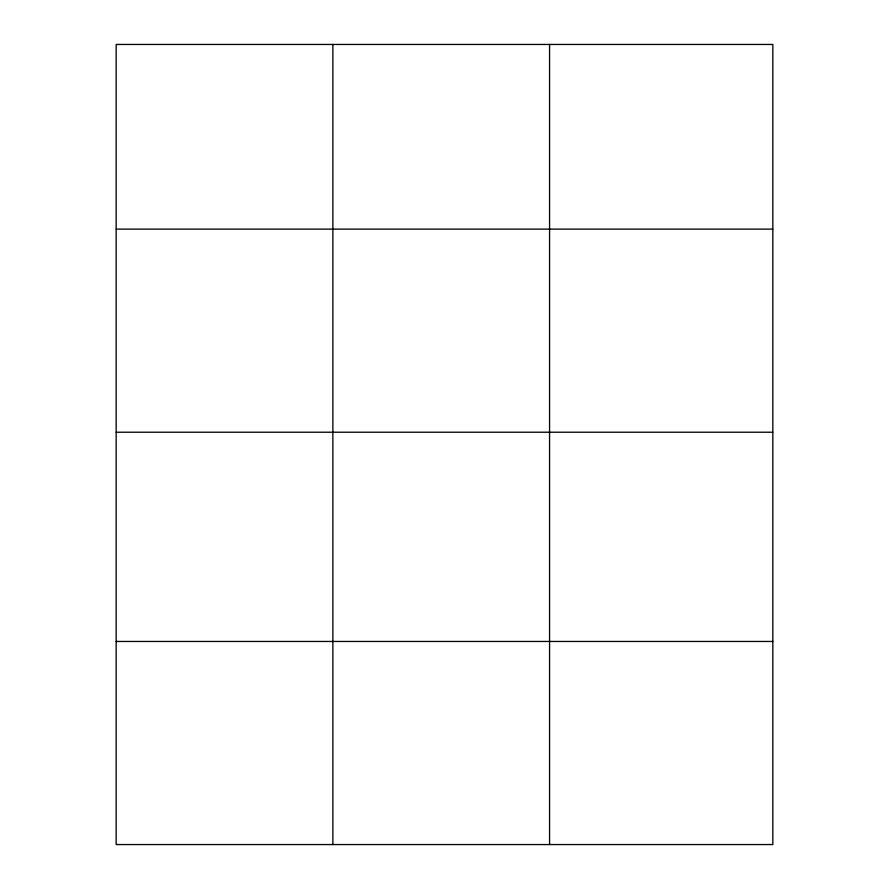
<?xml version="1.0" encoding="UTF-8"?>
<svg xmlns="http://www.w3.org/2000/svg" width="889" height="889" viewBox="0 0 889 889"><rect width="100%" height="100%" fill="white"/><g stroke="black" fill="none" stroke-linecap="round" stroke-linejoin="round"><path stroke-width="1.33" d="M772.83 432.221L772.83 44.45L116.17 44.45L116.17 844.55L772.83 844.55L772.83 432.221L116.17 432.221M116.17 229.129L772.83 229.129M116.17 641.458L772.83 641.458M549.569 44.45L549.569 844.55M332.864 44.45L332.864 844.55"/></g></svg>
